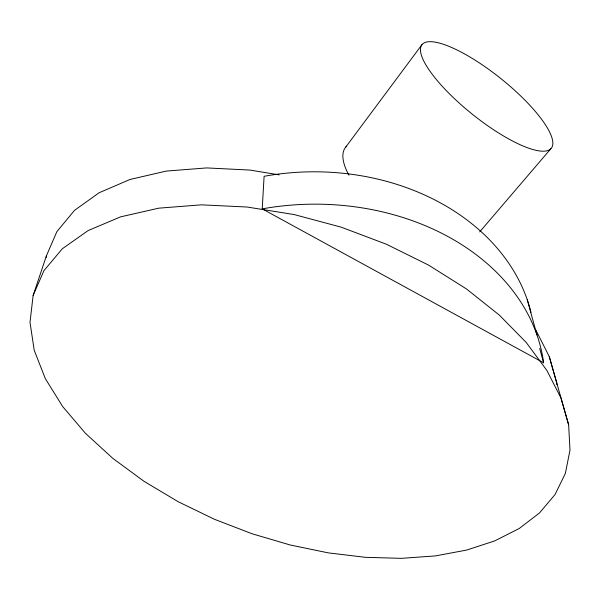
<?xml version="1.0" encoding="UTF-8"?>
<svg xmlns="http://www.w3.org/2000/svg" width="600" height="600" viewBox="0 0 600 600"><rect width="100%" height="100%" fill="white"/><g stroke="black" fill="none" stroke-linecap="round" stroke-linejoin="round"><path stroke-width="0.9" d="M539.685 348.472L543.615 362.812A231.803 178.38 -1 0 0 262.222 208.868L264.097 176.303A222.353 175.132 -0.8 0 1 531 312.368M279.15 174.877L249.96 170.07L206.64 167.917L166.185 171.097L129.945 179.49L99.105 192.757L74.528 210.353L56.887 231.615L46.44 255.743L33.135 295.447L30 322.305L34.223 350.31L45.338 378.653L62.67 406.553L85.47 433.335L112.898 458.438L144.113 481.373L178.252 501.765L214.5 519.3L252.083 533.768L290.243 544.995L328.298 552.87L365.572 557.332L401.452 558.345L435.33 555.915L466.627 550.072L494.775 540.885L519.255 528.472L539.505 512.955L555.03 494.55L565.335 473.49L570 450.105L568.635 424.785L549.255 356.572L535.56 329.452M46.223 257.543L46.44 255.743M33.135 295.447L43.928 270.645L62.355 248.737L88.117 230.58L120.555 216.862L158.722 208.17L201.368 204.84L247.042 207.015L294.173 214.567L341.145 227.153L386.43 244.245L428.625 265.132L466.567 289.02L499.32 315.082L526.207 342.457L546.817 370.35L560.963 398.01L568.635 424.785M345.413 147.547L421.95 44.685M479.692 231.907L550.845 148.733A82.838 22.83 38.7 0 0 468.33 56.062A82.838 22.83 38.7 0 0 440.692 84.562A82.838 22.83 38.7 0 0 550.845 148.733M262.222 208.868L543.615 362.812M549.255 356.572L556.778 382.853L556.89 384.697M527.243 299.685L536.963 334.987M348.938 175.185A78.488 29.348 38.7 0 1 346.665 146.183"/></g></svg>
